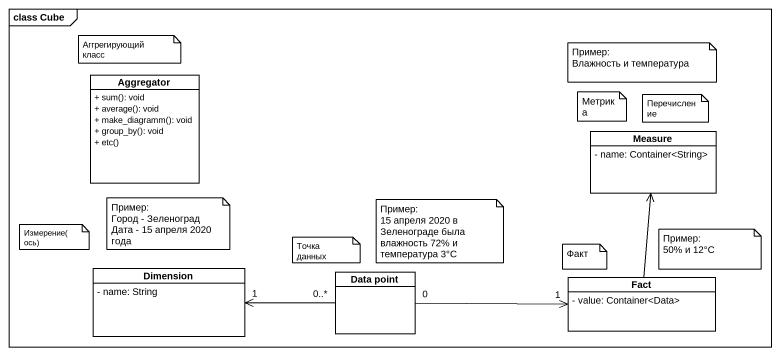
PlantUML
@startuml
mainframe class Cube
hide circle
hide empty members
skinparam classAttributeIconSize 0
class Aggregator {
  + sum(): void
  + average(): void
  + make_diagramm(): void
  + group_by(): void
  + etc()
}
class Measure {
  - name: Container<String>
}
class Dimension {
  - name: String
}
class "Data point" as Data_point
class Fact {
  - value: Container<Data>
}
Measure <-- Fact
Dimension "1" <-right- "0..*" Data_point
Data_point "0" -right-> "1" Fact
note as N1
  Аггрегирующий класс
end note
note as N2
  Пример:
  Влажность и температура
end note
note as N3
  Метрика
end note
note as N4
  Перечисление
end note
note as N5
  Пример:
  Город - Зеленоград
  Дата - 15 апреля 2020 года
end note
note as N6
  Пример:
  15 апреля 2020 в Зеленограде была влажность 72% и температура 3°C
end note
note as N7
  Измерение(ось)
end note
note as N8
  Точка данных
end note
note as N9
  Факт
end note
note as N10
  Пример:
  50% и 12°С
end note
@enduml
